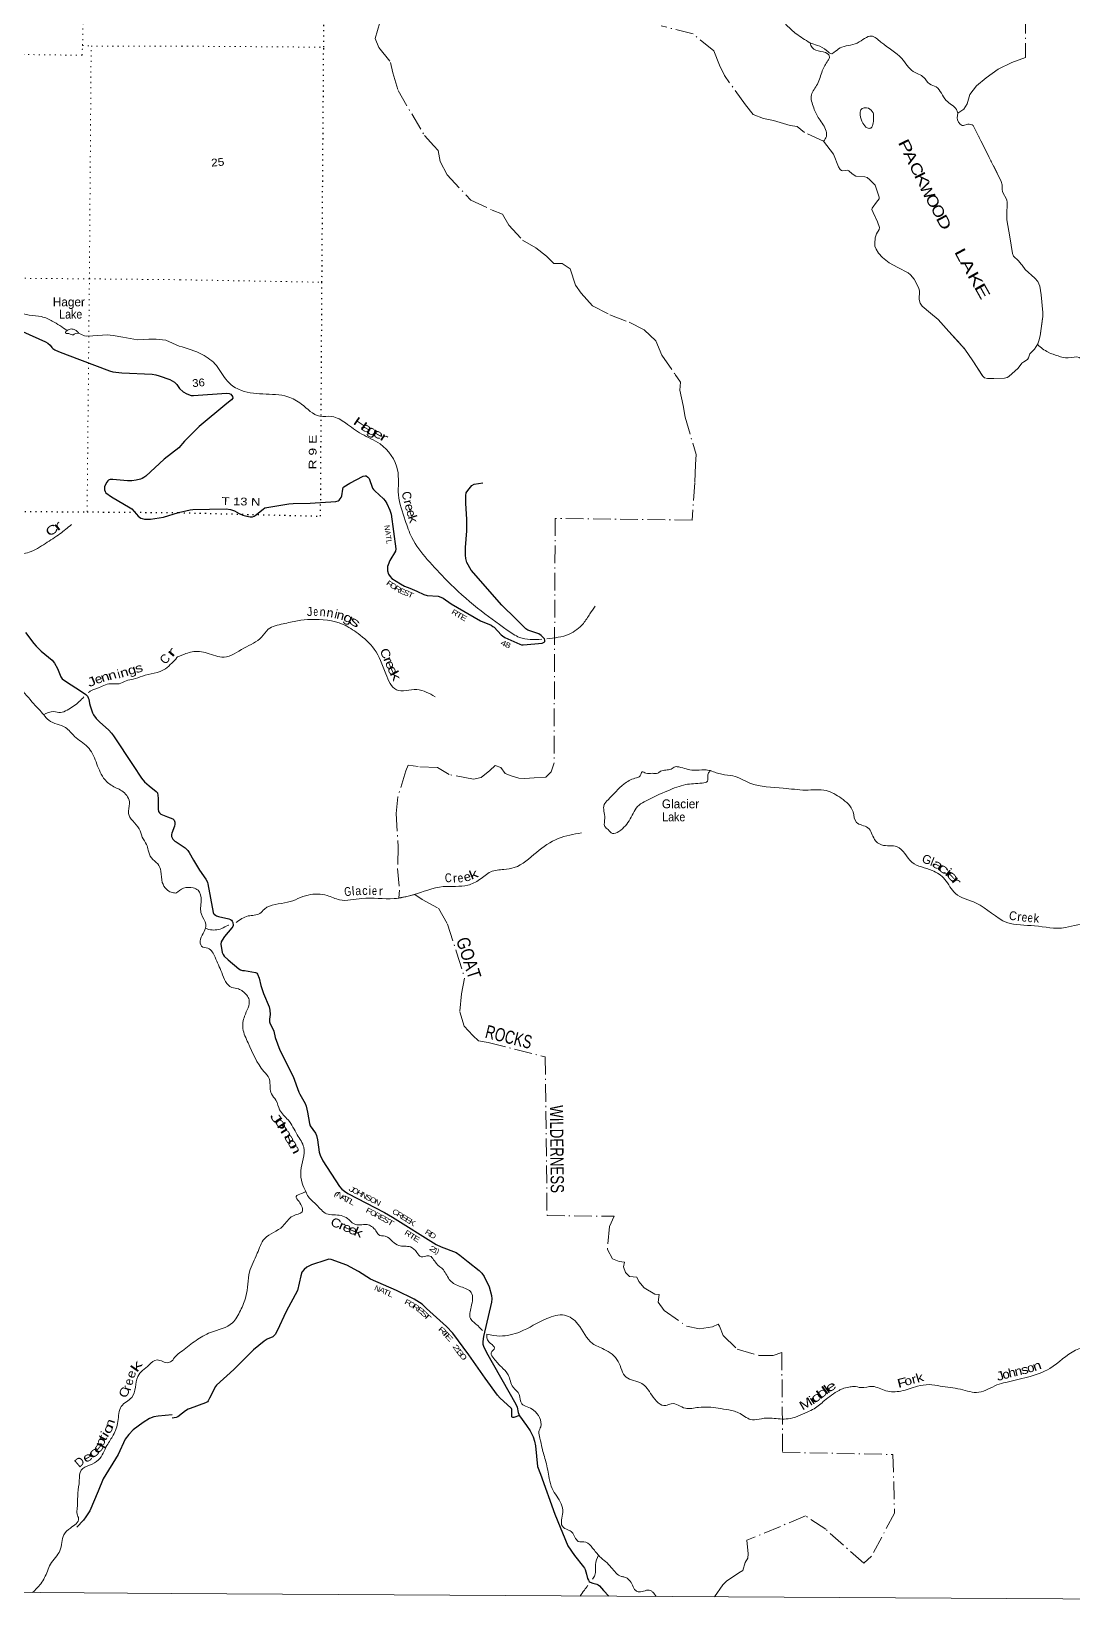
# Model space of a CAD drawing. Header units: feet. Extents: x -252658 to 9, y -366365 to -181930.
# Drawn here: x -161072 to -137482, y -366365 to -330420 of the extents above; entities that cross this region are included whole.
import ezdxf
from ezdxf.enums import TextEntityAlignment as Align

# ---------------------------------------------------------------- set-up
doc = ezdxf.new("R2010")
doc.units = ezdxf.units.FT
doc.header["$LTSCALE"] = 80
doc.linetypes.add('DOT_DASHED', pattern=[7.7, 5, -1.2, 0.3, -1.2])
doc.linetypes.add('DOTTED', pattern=[1.5, 0.3, -1.2])
for name, color, linetype, lineweight in [('29', 7, 'Continuous', 25), ('39', 7, 'Continuous', 13), ('4', 7, 'Continuous', 13), ('44', 7, 'DOT_DASHED', 13), ('6', 7, 'DOTTED', 25), ('7', 7, 'DOTTED', 13)]:
    doc.layers.add(name, color=color, linetype=linetype, lineweight=lineweight)
doc.layers.add('30', color=7, linetype='Continuous')
doc.layers.add('41', color=7, linetype='Continuous')

msp = doc.modelspace()

# ---------------------------------------------------------------- linework, layer by layer
at = {"layer": '29'}
for points in [[(-161800.95, -337148.3), (-161663.88, -337132.85), (-161591.26, -337136.01), (-161508.55, -337149.99), (-161372.11, -337183.31), (-161283.56, -337212.68), (-160757.61, -337451.34), (-160704.43, -337480.99)], [(-160704.43, -337480.99), (-160652.33, -337522.28), (-160616.52, -337575.31), (-160590.53, -337600.82), (-160548.48, -337629.06), (-160461.4, -337670.55), (-160267.98, -337743.85), (-159308.74, -338111.36), (-159232.98, -338130.14), (-159028.35, -338153.24), (-158343.19, -338183.89), (-158261.66, -338195.92), (-158181.44, -338218.86), (-157937.66, -338304.69), (-157836.49, -338365.67), (-157786.1, -338416.65), (-157725.36, -338510.07)], [(-157725.36, -338510.07), (-157636.24, -338582.1), (-157556.69, -338626.02), (-157457.93, -338664.45), (-157403.07, -338669.94), (-156656.91, -338615.04), (-156599.3, -338620.53), (-156558.15, -338637), (-156517, -338686.41), (-156514.26, -338724.84), (-156544.43, -338763.26), (-156645.93, -338845.62), (-157279.62, -339369.9), (-157370.15, -339460.49), (-157611.56, -339702.04), (-157734.6, -339853.08)], [(-157734.6, -339853.08), (-158071.67, -340108.19), (-158487.85, -340494.93), (-158529.78, -340525.1), (-158565.9, -340547.25), (-158608.17, -340566.6), (-158704.24, -340589.53), (-158802.98, -340601), (-158899.65, -340602.99), (-159235.56, -340572.33), (-159295.2, -340573.27), (-159317.92, -340578.78), (-159332.97, -340586.67), (-159348, -340598.85), (-159368.87, -340628.02), (-159419.53, -340731.77), (-159422.49, -340772.28), (-159418.91, -340807.39), (-159408.16, -340842.51), (-159388.56, -340871.8), (-159264, -340965.65), (-158837.18, -341210.1), (-158805.84, -341238.82), (-158699.86, -341360.78), (-158655.44, -341403.65), (-158595.28, -341446.65), (-158567.35, -341458.85), (-158516.49, -341469.58), (-158447.74, -341472.45), (-158376.52, -341469.51), (-158083.78, -341422.06), (-157744.69, -341319.55)], [(-157744.69, -341319.55), (-157479.29, -341255.12), (-157420.17, -341250.59), (-156662.47, -341236.33), (-156564.05, -341250.06), (-156477.05, -341282.13), (-156369.92, -341340.25), (-156284.58, -341376.06), (-156195.38, -341399.55), (-156117.93, -341415.99), (-156065.13, -341415.32), (-156031.08, -341404.24), (-156002.92, -341390.15), (-155826.88, -341242.2), (-155789.32, -341216.37), (-155745.72, -341204.95), (-155242.59, -341124.89), (-155146.19, -341118.9), (-154758.14, -341111.04), (-154174.96, -341067.89), (-154127.52, -341056.67), (-154104.04, -341037.88), (-154057.58, -340976.41), (-154045.36, -340939.25), (-154015.72, -340789.75), (-154007.81, -340751.37), (-153993.73, -340734.93), (-153857.74, -340652.37), (-153558.88, -340492.09), (-153514.9, -340486), (-153489.08, -340488.35), (-153448.61, -340521.22), (-153425.71, -340547.06), (-153343.56, -340765.47), (-153322.43, -340799.52), (-153292.6, -340830.28), (-153095.23, -341006.97), (-153057.2, -341054.32), (-153019.65, -341115.38), (-152953.92, -341263.34), (-152923.51, -341356.4), (-152818.01, -342143.66), (-152824.83, -342193.31), (-152955, -342405.91), (-152989.14, -342503.3), (-153005.57, -342545.58), (-153007.91, -342583.15), (-153003.33, -342642.79), (-152984.44, -342719.36), (-152948.2, -342769.97), (-152906.99, -342813.3), (-152708.55, -342938.99), (-152618.28, -342987.09), (-152502.4, -343033.31), (-152342.23, -343101.08), (-152184.05, -343179.66), (-152103.97, -343199.7), (-151860.14, -343219.58), (-151794.81, -343236.6), (-151747.48, -343260.69), (-151565.07, -343389.45), (-150897.31, -343777.41), (-150658.37, -343874.81), (-150617.06, -343900.53), (-150587.95, -343917.09), (-150429.87, -344093.23), (-150402.53, -344119.05), (-150348.54, -344151.93), (-150145.82, -344240.52), (-150008.2, -344304.58), (-149965.95, -344318.67), (-149929.51, -344322.86), (-149668.02, -344297), (-149497.04, -344278.39), (-149454.26, -344259.96), (-149437.83, -344241.17), (-149437.83, -344212.99), (-149445.96, -344184.31), (-149524.68, -344107.31), (-149577.59, -344072.55), (-149825.12, -343987.54), (-149869.99, -343959.37), (-150095.05, -343732.16), (-150417.81, -343417.61), (-151112.09, -342625.19), (-151205.26, -342455.17), (-151228.73, -342365.93), (-151238.12, -342286.08), (-151238.11, -342109.25), (-151204.64, -341737.49), (-151206.36, -341480.06), (-151231.19, -341109.8), (-151233.43, -340931.02), (-151219.34, -340869.96), (-151188.43, -340822.59), (-151097.29, -340710.27), (-151042.42, -340675.05), (-150843.21, -340646.63)], [(-161209.42, -344037.93), (-161026.59, -344290.24), (-160973, -344350.16), (-160856.37, -344460.55), (-160610.49, -344668.71), (-160555.32, -344738.09), (-160484.4, -344857.94), (-160408.74, -345047.17), (-160378.79, -345088.17), (-160282.65, -345160.71), (-159967.42, -345362.56), (-159847.63, -345444.56), (-159809.02, -345483.97), (-159790.11, -345520.24), (-159778.28, -345551.8), (-159761.74, -345647.98), (-159746.76, -345703.18), (-159693.18, -345860.87), (-159671.11, -345905.03)], [(-159671.11, -345905.03), (-159612.8, -345988.6), (-159534.77, -346067.45), (-159320.41, -346256.68), (-159266.04, -346318.19), (-159219.54, -346382.84), (-158771.91, -347051.47), (-158582.78, -347341.63), (-158512.65, -347425.21), (-158406.25, -347518.25), (-158248.63, -347644.4), (-158222.63, -347677.52), (-158204.5, -347795.79), (-158204.5, -348048.1), (-158194.26, -348096.99), (-158175.35, -348131.68), (-158141.45, -348161.64), (-157990.14, -348218.41), (-157876.66, -348262.57), (-157862.48, -348273.61), (-157845.14, -348294.11), (-157826.22, -348338.26), (-157824.65, -348384), (-157832.53, -348432.88), (-157895.57, -348590.57), (-157902.28, -348617.38), (-157902.28, -348637.88), (-157899.91, -348667.06), (-157889.27, -348697.81), (-157870.75, -348726.98), (-157849.47, -348749.85), (-157825.83, -348767.19), (-157796.02, -348783.66)], [(-157795, -348784.05), (-157596.75, -348922.55), (-157532.36, -348982.67), (-157500.82, -349027.55), (-157403.79, -349201.94), (-157265.17, -349431.26), (-157128.55, -349634.44), (-157097.61, -349687.52), (-157088.62, -349705.51), (-157080.35, -349741.06), (-156957.99, -350386.77), (-156947.72, -350408.98), (-156937.97, -350421.73), (-156909.49, -350448.73), (-156880.27, -350464.47), (-156841.43, -350477.3), (-156606.24, -350533.64), (-156568.49, -350548.47), (-156546, -350564.97), (-156526.52, -350584.47), (-156509.78, -350616.12), (-156507.03, -350671.46), (-156507.03, -350683.46), (-156514.52, -350701.46), (-156535.96, -350732.79), (-156704.92, -350927.89), (-156757.36, -351013.44), (-156775.35, -351055.44), (-156783.4, -351104.9), (-156752.11, -351294.68), (-156741.62, -351321.68), (-156731.23, -351342.27), (-156705.65, -351374.18), (-156616.69, -351458.95), (-156375.12, -351667.41), (-156337.35, -351688.28), (-156297.18, -351698.91), (-156244.88, -351704.38), (-155999.63, -351748.65), (-155976.4, -351754.41), (-155968.91, -351760.41), (-155952.42, -351782.91), (-155919.27, -351877.4), (-155875.12, -352044.36), (-155818.9, -352223.39), (-155690.37, -352525.13), (-155670.62, -352598.87), (-155666.32, -352696.12), (-155682.61, -352805.86), (-155678.45, -352867.1), (-155664.62, -352910.85), (-155608.16, -353021.99), (-155586.68, -353075.85), (-155555.97, -353223.15), (-155447.54, -353508.8), (-155144.23, -354104.23), (-155017.08, -354458.78), (-154995.63, -354506.55), (-154875.1, -354713.75), (-154852.19, -354776.76), (-154818.89, -354910.89), (-154775.74, -355168.24), (-154756.71, -355224.69), (-154640.18, -355387.64), (-154613.85, -355441.23), (-154589.98, -355538.51), (-154557.94, -355818.11), (-154535.91, -355888.21), (-154473.59, -356017.26), (-154096.72, -356600.67), (-154043.64, -356658.98), (-153982.8, -356708.67), (-153904.97, -356757.55), (-153070.85, -357190.09), (-152891.97, -357292.69), (-151903.13, -357910.31), (-151786.84, -357970.11), (-151452.88, -358095.4), (-151364.13, -358153.1), (-151177.69, -358310.09)], [(-150014.97, -361787.37), (-150141.94, -361834.61), (-150157.2, -361836.37), (-150165.42, -361834.61), (-150179.5, -361825.81), (-150184.19, -361818.17), (-150188.89, -361656.12), (-150195.93, -361630.88), (-150208.64, -361615.71), (-150454.12, -361395.44), (-150509.52, -361327.49), (-150791.45, -360942.91), (-151164.58, -360418.77), (-151526.81, -359924.13), (-151667.25, -359772.83), (-152119.78, -359362.62), (-152221.58, -359268.9), (-152399.29, -359157.05), (-152799.43, -358956.45), (-153389.99, -358699.89), (-153667.45, -358529.13), (-153931.74, -358379.4), (-154280.3, -358253.66), (-154334.06, -358247.32), (-154404.47, -358266.1), (-154727.55, -358378.45), (-154831.66, -358425.8), (-154892.69, -358482.16), (-154949.02, -358543.22), (-154970.92, -358625.69), (-155050.23, -358954.81), (-155301.71, -359435.27), (-155508.55, -359867.84), (-155554.6, -359952.31), (-155580.42, -359985.19), (-155606.23, -360003.74), (-155735.33, -360057.99), (-155806.07, -360102.54), (-156042.99, -360303.58), (-156288.3, -360542.76), (-156493.09, -360746.1), (-156883.13, -361100.71), (-156904.52, -361134.65), (-157043.5, -361394.87), (-157070.9, -361460.03), (-157087.33, -361478.82), (-157130.88, -361502.7), (-157479.67, -361628.35), (-157526.26, -361650.25), (-157582.59, -361685.48), (-157653.48, -361737.44), (-157760.72, -361818.95), (-157800.88, -361835.78), (-157885.9, -361851.05)], [(-151177.69, -358310.09), (-150930.94, -358502.58), (-150869.48, -358561.08), (-150813.82, -358642.58), (-150703.35, -358871.91), (-150649.13, -359072.55), (-150641.64, -359143.05), (-150647.21, -359217.9), (-150826.47, -359996.35), (-150844, -360116.52), (-150844, -360173.52), (-150832.59, -360219.64), (-150762.29, -360362.46), (-150096.03, -361533.96), (-150065.23, -361601.62), (-150042.06, -361722.96), (-150011.03, -361796.75), (-149854.32, -362018.03), (-149775.25, -362139.94), (-149705.66, -362271.49), (-149670.32, -362370.93), (-149649.46, -362476.67), (-149603.42, -362949.39), (-149541.17, -363124.4), (-149211.86, -364025.6), (-148914.64, -364747.76), (-148765.96, -364965.02), (-148563.02, -365218.49), (-148543.82, -365250.05), (-148528.83, -365280.05), (-148492.73, -365389.47), (-148468.87, -365484.04), (-148452.59, -365526.26), (-148432.9, -365553.03), (-148411.91, -365571.03), (-148354.11, -365592.65), (-148259.02, -365617.53), (-148229.48, -365630.88), (-148203.56, -365652.03), (-148106.9, -365755.6), (-147987.28, -365888.33)], [(-157885.4, -361778.91), (-158202.64, -361805.89), (-158307.33, -361822.6), (-158402.91, -361855.57), (-158543.79, -361947.05), (-158768.95, -362117.25), (-158868.84, -362221.06), (-158950.82, -362328.86), (-159113.59, -362672.15), (-159450.14, -363225.23), (-159565.28, -363509.11), (-159758.42, -363948.57), (-159847.18, -364091.53), (-159896.06, -364161.25), (-160050.63, -364323.05)]]:
    msp.add_lwpolyline(points, dxfattribs=at)
at = {"layer": '39'}
for points in [[(-143123.04, -332903.36), (-142891.98, -333199.07), (-142783.54, -333484.72), (-142741.09, -333543.68), (-142715.27, -333567.16), (-142687.08, -333571.22), (-142576.5, -333559.16), (-142546.29, -333574.2), (-142469.99, -333643.65), (-142387.58, -333691.93), (-142186.55, -333706.03), (-142130.87, -333724.49), (-142069.84, -333776.15), (-141947.4, -333899.15), (-141863.08, -334172.73), (-141860.96, -334204.71), (-141919.42, -334283.36), (-142022.01, -334420.14), (-142027.6, -334453.63), (-141995.92, -334520.72), (-141895.49, -334729.93), (-141853.92, -334861.05), (-141859.38, -334904.93), (-141921.74, -335005.51), (-141947.8, -335095.88), (-141962.05, -335224.76), (-141957.18, -335282.57), (-141929.02, -335353.02), (-141873.68, -335442.02), (-141785.85, -335536.18), (-141632.53, -335659.28), (-141437.57, -335765.9), (-141202.41, -335882.59), (-141147.46, -335931.87), (-141065.76, -336031.45), (-140962.05, -336234.79), (-140949.28, -336305.03), (-140951.37, -336494.12), (-140931.54, -336575.29), (-140885.1, -336644.99), (-140696.19, -336803.91), (-140525.37, -336944.73), (-140278.21, -337216.31), (-139914.5, -337614.62), (-139733.68, -337884.18), (-139511.61, -338228.47), (-139470.49, -338268.41), (-139401.3, -338282.48), (-139261.42, -338282.5), (-139020.17, -338272.46), (-138960.06, -338256.65), (-138917.82, -338233.17), (-138710.47, -338049.2), (-138624.44, -337932.59), (-138583.75, -337902.37), (-138497.29, -337852.08), (-138471.89, -337812.83), (-138440.94, -337723.35), (-138340.37, -337616.74), (-138263.93, -337496.05), (-138239.53, -337427.71), (-138213.71, -337315), (-138152.69, -336873.52), (-138149.03, -336785.99), (-138189.06, -336385.69), (-138220.75, -336185.47), (-138263.32, -336085.96), (-138328.72, -336009.35), (-138552.69, -335808.35), (-138617.4, -335711.12), (-138643.11, -335687.65), (-138701.38, -335613.22), (-138811.9, -335510.62), (-138835.67, -335450.46), (-138898.16, -335072.1), (-138966.35, -334685.87), (-138969.46, -334580.43), (-138955.37, -334293.94), (-138964.14, -334229.25), (-139060.56, -334050.22), (-139070.38, -333986.32), (-139070.54, -333887.28), (-139091.5, -333812.55), (-139729.36, -332543.52), (-139751.01, -332529.21), (-139786.22, -332519.82), (-139821.42, -332516.3), (-139851.99, -332517.37), (-139944.64, -332544.48), (-139980.66, -332545.52), (-140022.09, -332516.3), (-140063.06, -332471.09), (-140084.29, -332418.84), (-140093.17, -332370.51), (-140075.03, -332263.9)], [(-160012.36, -337254.15), (-159875.48, -337311.7), (-159832.12, -337319.48), (-159684.58, -337315), (-159360.88, -337293.05), (-159224.76, -337305.14), (-159003.5, -337341.71), (-158671.11, -337404.77), (-158419, -337387.57), (-158252.83, -337393.31), (-158035.1, -337416.24), (-157726.71, -337547.51)]]:
    msp.add_lwpolyline(points, dxfattribs=at)
for points in [[(-156132.86, -320091.8), (-156008.95, -320285.38), (-155498.05, -320460.81), (-154795.34, -320535.35), (-154201.57, -320657.2), (-153779.71, -320900.22), (-153376.56, -321213.46), (-153123.52, -321459.02), (-152855.53, -321604.16), (-152612.45, -321839.57), (-152393.87, -322342.25), (-152170.34, -322740.39), (-151754.65, -322999.45), (-151507.68, -323248.98), (-151354.26, -323622.37), (-151193.58, -324082.31), (-151090.38, -324228.01), (-150736, -324375.92), (-150325.58, -324550.46), (-149898.65, -324676.88), (-149401.38, -325027.15), (-149104.19, -325279.13), (-148820.98, -325520.93), (-148499.28, -325503.64), (-148267.83, -325465.45), (-148202.09, -325305.14), (-148086.72, -325213.64), (-147965.42, -325357.49), (-147763.32, -325455.8), (-147571.88, -325397.14), (-147403.24, -325416.72), (-147101.43, -325600.37), (-146897.89, -325537.8), (-146645.29, -325606.38), (-146271.22, -326025.95), (-145910.51, -326364.97), (-145750.23, -326645.91), (-145483.96, -326984.1), (-145268.68, -327406.3), (-144976.13, -327951.86), (-144741.27, -328207.32), (-144388.18, -328500.01), (-144272.53, -328826.82), (-144374.95, -329268.36), (-144481.05, -329671.66), (-144280.44, -329936.87), (-143953.9, -330277.59), (-143740.54, -330464.48), (-143432.91, -330672.31)], [(-143432.91, -330672.31), (-143258.59, -330730.15), (-143052.61, -330844.58), (-142932.69, -330918.03), (-142884.23, -330892.31), (-142746.63, -330786.93), (-142355.77, -330675.73), (-142034.82, -330517.66), (-141821.01, -330654.27), (-141350.09, -331030.45), (-141089.4, -331318.31), (-140849.46, -331455.16), (-140720.14, -331601.09), (-140568.05, -331672.82), (-140343.67, -331976.45), (-140108.38, -332183.64), (-140075.03, -332263.9)], [(-143123.04, -332903.36), (-143055.96, -332793.29), (-143060.95, -332676.6), (-143223.19, -332391.62), (-143343.6, -332147.22), (-143395.21, -331851.14), (-143260.39, -331606.97), (-143149.22, -331310.3), (-143022.51, -331074.11), (-142987.76, -331008.05), (-143003.26, -330943.56), (-143183.45, -330867.56), (-143377.61, -330781.4), (-143427.96, -330673.95)], [(-160269, -337196.05), (-160435, -337081.05), (-160605, -336980.05), (-160850, -336879.05), (-161127, -336844.05), (-161386, -336757.05), (-161596, -336584.05), (-162122, -336504.05), (-162622, -336519.05), (-162942, -336285.05), (-163303, -336017.05), (-163721, -335769.05), (-163957, -335563.05), (-163924, -335337.05), (-164106, -334949.05), (-164382, -334416.05), (-164794, -333934.05), (-165116, -333678.05), (-165500, -333179.05), (-165827, -332747.05), (-166103, -332314.05), (-166330, -331898.05), (-166622, -331611.05), (-166988, -331298.05)], [(-141996.09, -332255.57), (-142101.71, -332156.1), (-142274.83, -332188.77), (-142289.91, -332301.26), (-142227.33, -332494.87), (-142129.8, -332600.3), (-142051.46, -332605.01), (-141994.12, -332484.85), (-141985.04, -332368.29), (-141996.09, -332255.57)], [(-160269, -337196.05), (-160310, -337235.05), (-160305, -337248.05), (-160262, -337259.05), (-160197, -337275.05), (-160154, -337294.05), (-160128, -337288.05), (-160095, -337269.05), (-160044, -337256.05), (-160015, -337256.05), (-160042, -337213.05), (-160093, -337178.05), (-160173, -337159.05), (-160224, -337167.05), (-160269, -337196.05)], [(-138270.04, -337513.42), (-138029.33, -337686.09), (-137800.98, -337770.55), (-137574.29, -337814.77), (-137329, -337802.84), (-137233.12, -338093.28), (-137155.69, -338423.78), (-137030.28, -338557.61), (-136957.92, -338781.47), (-136764.04, -338899.82), (-136476.17, -339069.26), (-136021.38, -339451.33), (-135964.13, -339791.71), (-135908.23, -340057.66), (-135694.22, -340172.16), (-135585.69, -340396.34), (-135087.48, -340642.04), (-134727.63, -340852.34), (-134253.42, -341085.76), (-133717.48, -341156.83), (-133397.52, -341334.6), (-132457, -341783.27), (-131981.65, -341888), (-131814.32, -342054.37), (-131388.15, -342265.25), (-130860.6, -342376.47), (-130343.45, -342525.8), (-130152.05, -342696.41), (-129551.98, -343013.39), (-129102.88, -343131.96), (-128615.27, -343214.67), (-128260.54, -343324.37), (-127747.89, -343527.96), (-127400.59, -343569.22), (-127278.16, -343586.38), (-127116.72, -343736.62), (-126732.44, -343912.94), (-126399.57, -344219.53), (-126211.02, -344337.95)], [(-157726.71, -337547.51), (-157205.89, -337737.1), (-156884.59, -337989.29), (-156636.52, -338339.39), (-156382.96, -338526.63), (-155833.26, -338632.01), (-155263.08, -338695.33), (-154957.09, -338860.91), (-154541.52, -339134.04), (-154266.27, -339142.49), (-153958.1, -339289.99), (-153590.57, -339540.57), (-153174.57, -339765.44), (-152777.88, -340352.13), (-152756.84, -340921.45), (-152605.24, -341497.95), (-152456.01, -341889.41), (-152104.71, -342383.2), (-151654.86, -342867.79), (-150969.05, -343485.17), (-150290.25, -343985.85), (-150012.38, -344151.19), (-149509.9, -344193.57)], [(-162377.28, -343048.94), (-162358.39, -343014.55), (-162248.07, -342751.81), (-162078.13, -342586.01), (-161800.37, -342523.52), (-161584.5, -342400.27), (-161447.21, -342306.66), (-161131.1, -342220.29), (-160761.97, -342019.63), (-160432.92, -341802.6), (-160172.24, -341593.17)], [(-149395.44, -344183.41), (-148890.33, -344076.57), (-148566.62, -343834.05), (-148415.96, -343616.17), (-148299.89, -343446.24)], [(-151927.56, -345497.9), (-152342.1, -345335.39), (-152804.34, -345337.37), (-153046.28, -344975.27), (-153306.58, -344417.92), (-153675.19, -344062.75), (-154012.98, -343856.67), (-154743.48, -343743.68), (-155043.19, -343773.22), (-155375.42, -343844.72), (-155708.1, -343966.49), (-155862.42, -344144.12), (-156260.55, -344394.03), (-156712.53, -344597.2), (-157095.55, -344505.36), (-157434.93, -344476.24), (-157575.99, -344519.24), (-157767.16, -344591.13)], [(-161751.91, -344559.71), (-161574.82, -344803.91), (-161524.35, -345063.72), (-161355.02, -345282.09), (-161025.98, -345654.39), (-160800.61, -345905.32), (-160684.91, -346030.81), (-160306.22, -346196.28), (-160100.59, -346394.78), (-159804.79, -346632.1), (-159614.21, -346975.31), (-159441.86, -347338.52), (-159244.14, -347518.86), (-159001.86, -347649.22), (-158854.99, -347917.73), (-158878.62, -348140.83), (-158783.32, -348310.42), (-158633.83, -348490.44), (-158566.77, -348675.94), (-158469.48, -348849.57), (-158432.14, -348972.52), (-158358.97, -349145.99), (-158215.25, -349287.75), (-158146.03, -349451.14), (-158111.61, -349706.81), (-158016.19, -349860.32), (-157912.17, -349929.41), (-157804.01, -349947.53)], [(-159793, -345403.03), (-159729.78, -345361.42), (-159546.41, -345290.25), (-159397.25, -345224.88), (-159250.39, -345201.73), (-159091.64, -345202.8), (-158932.42, -345135.49), (-158769.38, -345098.37), (-158563.92, -345027.34), (-158042.29, -344861.9), (-157896.72, -344734.16), (-157779.3, -344608.23), (-157767.16, -344591.13)], [(-160808.65, -345905.27), (-160575.04, -345834.43), (-160416.42, -345853.6), (-160269.35, -345800.29), (-159996.73, -345607.02), (-159889.06, -345499.41)], [(-145682.44, -347171.6), (-145816.94, -347154.33), (-146068.23, -347164.19), (-146399.15, -347088.89), (-146483.51, -347084.13), (-146578.43, -347135.59), (-146816.01, -347185.79), (-146880.7, -347227.46), (-147007.35, -347232.38), (-147152.03, -347231.11), (-147234.15, -347200.22), (-147277.12, -347286.32), (-147398.23, -347345.59), (-147642.55, -347474.17), (-148005.47, -347830.97), (-148094.89, -347942.81), (-148079.55, -348250.64), (-148079.2, -348435.66), (-148005.49, -348508.7), (-147907.8, -348596.04), (-147762.69, -348549.04), (-147506.96, -348267.73), (-147303.17, -347951.76), (-147145.55, -347854.6), (-146651.13, -347625.65), (-146245.97, -347488.43), (-145869.85, -347453.52), (-145754.91, -347410.28), (-145744.31, -347348.03), (-145745.56, -347263.56), (-145727.08, -347219.47), (-145682.44, -347171.6)], [(-145682.44, -347171.6), (-145425.95, -347254.29), (-145175.07, -347290.68), (-144788.67, -347454.96), (-144034.03, -347566.15), (-143528.02, -347612.82), (-143059.88, -347624.97), (-142719.77, -347796.89), (-142453.27, -348108.93), (-142374.99, -348344.92), (-142114.82, -348465.85), (-141964.45, -348730.62), (-141806.79, -348854.68), (-141455.47, -348895.97), (-141116.97, -349246.86), (-140662.43, -349431.84), (-140370.86, -349637.52), (-140132.54, -349955.35), (-139662.23, -350174.66), (-138962.77, -350613.18), (-138338.45, -350689.04), (-137637.44, -350729.38), (-137110.59, -350693.78), (-137016.86, -350775.04), (-136905.81, -350940.93), (-136830.52, -351062.25), (-136672.44, -351138.05), (-136534.72, -351243.83), (-136406.36, -351273.11), (-135819.14, -351227.99), (-135702.21, -351186.78), (-135400.57, -351165.29), (-135210.89, -351078.47), (-135018.48, -351136.47), (-134756.69, -351076.42), (-134557.64, -351066.1), (-134389.92, -351188.23), (-134187.07, -351202.08), (-133989.4, -351121.36), (-133903.89, -351222.66), (-133612.39, -351211.14), (-133433.69, -351228.8), (-133028.88, -351131.79), (-132723.49, -351140.51), (-132434.39, -351173.21), (-132237.86, -351219.18), (-131748.18, -351070.63), (-131478.45, -351020.71), (-131430.47, -351049.28), (-131105.27, -351090.35), (-130888.97, -351172.69), (-130565.49, -351181.56), (-130216.54, -351037.81), (-129991.44, -351035.76)], [(-148607.05, -348583.87), (-149134.72, -348711.97), (-149627.88, -349025.4), (-150131.37, -349370.91), (-150368.87, -349411.06), (-150666.78, -349464.76), (-150917.56, -349641.55), (-151183.96, -349767.92), (-151742.94, -349801.23), (-152433.94, -349990.24), (-152854.7, -350073.03), (-153588.18, -350068.6), (-154092.89, -350100.38), (-154375.38, -350003.38), (-154805.34, -349991.56), (-155271.05, -350156.41), (-155796.94, -350310.67), (-155900.33, -350410.32), (-156164.09, -350466.33), (-156440.88, -350611.84)], [(-157804.01, -349947.53), (-157627.53, -349838.1), (-157412.43, -349829.93), (-157302.37, -349883.18), (-157232.13, -350119.1), (-157226.85, -350426.84), (-157126.39, -350654.97), (-157164.05, -350821.56), (-157245.98, -350993.79), (-157221.28, -351152.89), (-157076.99, -351198.4), (-156916.01, -351400.92), (-156764.39, -351750.16), (-156534.29, -352088.03), (-156383.87, -352121.53), (-156289.87, -352172.63), (-156144.88, -352364.95), (-156246.69, -352738.12), (-156283.37, -353019.35), (-156165.69, -353344.17), (-155807.72, -353990.85), (-155688.57, -354150.77), (-155668.36, -354362.11), (-155639.43, -354499.12), (-155534.21, -354642.83), (-155451.77, -354862.76), (-155260.87, -355089.68), (-155050.86, -355427.37), (-154904.68, -355710.2), (-154969.72, -356242.57), (-154940.07, -356522.37), (-154859.37, -356712.12)], [(-156605.32, -350675.14), (-156624.22, -350681.5), (-156765.49, -350748.63), (-157057.1, -350772.22), (-157138.97, -350745.14)], [(-154858.75, -356713.37), (-154958.26, -356759.52), (-155077.44, -356826.85), (-155012.15, -356942.05), (-154941.84, -357169.92), (-155151.72, -357268.64), (-155380.88, -357499.91), (-155793.39, -357783.88), (-155959.12, -358114.25), (-156133.7, -358535.05), (-156215.06, -359093.42), (-156340.49, -359412.08), (-156521.82, -359688.02), (-157018.17, -359908.9), (-157347.35, -360089.02), (-157654.91, -360323.63), (-157782.39, -360421.06), (-157876.76, -360539.67)], [(-154859.37, -356712.12), (-154800.14, -356831.29), (-154614.91, -357017.94), (-154387.59, -357217.02), (-154058.38, -357258.12), (-153912.28, -357325.76), (-153764.65, -357447.72), (-153632.22, -357471.01), (-153467.34, -357460.38), (-153371.26, -357503.46), (-153267.66, -357604.92), (-153212.15, -357689.88), (-153055.73, -357727.45), (-152889.97, -357843.53), (-152750.15, -357939.28), (-152487.16, -357969.74), (-152339.55, -358093.71), (-152243.96, -358191.08), (-152068.92, -358168.48), (-151901.65, -358340.89), (-151740.19, -358489.12), (-151585.6, -358731.8), (-151343.68, -358870.68), (-151107.71, -359001.46), (-151110.65, -359331.25), (-151127.04, -359590.54), (-150953.7, -359758.98), (-150856.44, -359864.74)], [(-150751.92, -359949.33), (-150457.36, -359988.57), (-150000.31, -359892.03), (-149396.75, -359593.65), (-148990.12, -359516.77), (-148690.45, -359716.48), (-148358.8, -360159.82), (-148096.71, -360290.83), (-147775.61, -360565.14), (-147595.92, -360922.68), (-147243.47, -361062.52), (-147014.75, -361329.99), (-146695.28, -361562.06), (-146572.34, -361522.91), (-146253.73, -361626.26), (-145954.12, -361606.77), (-145510.15, -361624.74), (-145271.36, -361665.04), (-145014.84, -361745.73), (-144732.78, -361890.99), (-144527.54, -361862.62), (-144288.32, -361854.66), (-143926.69, -361865.88), (-143491.23, -361712.83), (-143333.79, -361635.78), (-143099.02, -361450.81), (-142769.39, -361220.42), (-142692.68, -361182.88), (-142547.7, -361149.96), (-142436.99, -361130.82), (-142268.43, -361158.45), (-142012.97, -361132.53), (-141708.39, -361231.73), (-141366.79, -361236.74), (-140992.02, -361127.41), (-140726.43, -361091.53), (-140475.51, -361123.89), (-140019.97, -361196.27), (-139600.56, -361264.3), (-139189.11, -361098.98), (-138989.63, -361040.4), (-138500.23, -360922.01), (-137987.98, -360721.37), (-137407.55, -360312.18), (-137114.94, -360175.99), (-136884.51, -360027.18), (-136701.32, -359992.58), (-136422.02, -359771.8), (-136134.74, -359559.14), (-135916.68, -359444.41), (-135751.79, -359433.79), (-135429.07, -359301.87), (-135301.64, -359210.48), (-135158.78, -358966.38), (-134982.04, -358752.75), (-134691.21, -358592.4), (-134506.16, -358573.91), (-134177.44, -358446.08), (-134007.42, -358310.81), (-133830.37, -358288.23), (-133590.29, -358183.75), (-133486.8, -358072.04), (-133351.23, -357968.65), (-133148, -357940.27), (-133031.68, -357742.19), (-132933.37, -357535.91), (-132853.98, -357421.98), (-132788.85, -357330.04), (-132667.72, -357268.76), (-132530.68, -357225.72), (-132315.56, -357215.54), (-132137.91, -357126.6), (-131890.06, -357052.35), (-131714.93, -357019.7), (-131678.6, -357001.92), (-131485.9, -357027.74), (-131233.17, -357082.24), (-131011.93, -357062.06), (-130859.35, -357079.49), (-130603.34, -357216.48), (-130281.72, -357432.47), (-130102.23, -357586.89), (-129995.19, -357752.74), (-129841.27, -357844.59), (-129582.08, -357850.88), (-129282.79, -357867.58), (-128827.74, -357771.02), (-128673.12, -357559.2), (-128544.11, -357516.09), (-128410.19, -357372.47), (-128288.56, -357254.88)], [(-150751.92, -359949.33), (-150756.74, -359981.92), (-150667.88, -360157.67), (-150580.34, -360256.98), (-150655.73, -360372.96), (-150596.6, -360502.19), (-150421.43, -360690.75), (-150272.3, -360869.04), (-150156.24, -361149.59), (-150019.04, -361313.69), (-149960.68, -361529.39), (-149842.67, -361592.77), (-149694.65, -361670.49), (-149533.2, -362043.96), (-149572.39, -362156.23), (-149549.6, -362305.25), (-149503.39, -362530.9), (-149415.71, -362839.36), (-149340.7, -363216.09), (-149274.44, -363447.95), (-149068.49, -363789.63), (-149032.07, -363987.03), (-149042.91, -364300.67), (-148905.03, -364388.35), (-148827.06, -364433.28), (-148682.23, -364643.7), (-148513.6, -364663.28), (-148358.02, -364795.37), (-148196.98, -364989.84)], [(-157876.76, -360539.67), (-157970, -360591.05), (-158231, -360532.05), (-158412, -360644.05), (-158665, -360908.05), (-158805, -361381.05), (-159041, -361583.05), (-159117, -361928.05), (-159222, -362236.05), (-159366, -362467.05), (-159556, -362797.05), (-159761, -362917.05), (-159953, -363033.05), (-159994, -363262.05), (-160025, -363548.05), (-160041, -363885.05), (-160043, -364024.05), (-160008, -364128.05), (-160193, -364342.05), (-160342, -364493.05), (-160432, -364855.05), (-160648, -365164.05), (-160715, -365316.05), (-160867, -365605.05), (-161051.79, -365801.36)], [(-148225.89, -364954.32), (-148293.08, -365174.02), (-148305.21, -365407.2), (-148362.45, -365498.71)], [(-148196.98, -364989.84), (-147933.88, -365233.48), (-147704.61, -365438.61), (-147632.39, -365453.32), (-147453.17, -365637.9), (-147379.9, -365759.21), (-147303.79, -365788.03), (-147044.26, -365756.12), (-146992.37, -365796.8), (-146914.86, -365894.01)], [(-148463, -365638.76), (-148543.39, -365749), (-148641.05, -365882.89)]]:
    msp.add_spline(points, degree=3, dxfattribs=at)
at = {"layer": '4'}
msp.add_lwpolyline([(-250643.67, -181929.5), (-219314.25, -182252.72), (-187984.41, -182532.85), (-156654.22, -182769.88), (-125323.73, -182963.82), (-93993.01, -183114.65), (-62662.1, -183222.4), (-31331.08, -183287.04), (0, -183308.59), (0, -366365.25), (-31582.88, -366343.53), (-63165.71, -366278.36), (-94748.41, -366181.36), (-126330.93, -366017.71), (-157913.21, -365822.21), (-189495.2, -365583.27), (-221076.82, -365300.9), (-252658.03, -364975.08)], close=True, dxfattribs=at)
msp.add_lwpolyline([(-250643.67, -181929.5), (-219314.25, -182252.72), (-187984.41, -182532.85), (-156654.22, -182769.88), (-125323.73, -182963.82), (-93993.01, -183114.65), (-62662.1, -183222.4), (-31331.08, -183287.04), (0, -183308.59), (0, -366365.25), (-31582.88, -366343.53), (-63165.71, -366278.36), (-94748.41, -366181.36), (-126330.93, -366017.71), (-157913.21, -365822.21), (-189495.2, -365583.27), (-221076.82, -365300.9), (-252658.03, -364975.08)], close=True, dxfattribs=at)
at = {"layer": '44'}
for points in [[(-138550.15, -320204.93), (-138540.56, -331002.76), (-138850.21, -331115.39), (-139161.89, -331270.25), (-139435.38, -331463.34), (-139656.6, -331644.37), (-139801.43, -331839.48), (-139865.86, -332056.72), (-139942.3, -332173.38), (-140075.03, -332263.9)], [(-153183.83, -330207.19), (-153282.5, -330577.31), (-153204.18, -330776.46), (-152938.96, -331114.41), (-152888.8, -331349.77), (-152768.35, -331754.1), (-152169.7, -332769.97), (-151956.7, -333007.35), (-151854.21, -333109.94), (-151816.12, -333359.38), (-151651.4, -333663.13), (-151118.9, -334240.48), (-150632.49, -334465.81), (-150401.33, -334556.35), (-150258.7, -334803.78), (-149943.22, -335145.76), (-149643.75, -335322.8), (-149402.59, -335509.89), (-149233.79, -335674.85), (-149046.82, -335676.87), (-148867.95, -335795.57), (-148747.49, -336163.69), (-148618.9, -336348.76), (-148355.66, -336630.39), (-147965.74, -336835.6), (-147525.54, -337004.6), (-147189.88, -337179.63), (-146926.63, -337425.05), (-146790.06, -337750.93), (-146486.68, -338187.46), (-146364.12, -338362.47), (-146376.27, -338545.52), (-146306.05, -338893.52), (-146261.94, -339159.05), (-146009, -340005.93), (-146025.18, -340233.23), (-146039.43, -340645.6), (-146098.1, -341492.46), (-149206.13, -341452.01), (-149230.64, -346993.82), (-149293.04, -347194.97), (-149417.74, -347319.68), (-149681.11, -347333.74), (-149892.21, -347351.83), (-150028.91, -347345.79), (-150205.8, -347285.43), (-150338.46, -347235.13), (-150434.9, -347102.36), (-150567.57, -347056.09), (-150684.22, -347170.74), (-150879.29, -347329.64), (-151058.23, -347361.81), (-151611.04, -347261.2), (-151870.31, -347102.27), (-152314.6, -347080.11), (-152535.72, -347045.9), (-152590.06, -347172.62), (-152769.24, -347766.01), (-152813.63, -348142.17), (-152765.71, -348900.53), (-152775.97, -349393.35), (-152737.99, -349878.14), (-152747.91, -350058.63), (-152567.19, -350023.4), (-152384.2, -349982.77), (-152223.42, -350095.42), (-151853.6, -350290.57), (-151644.67, -350650.65), (-151439.89, -351284.3), (-151259.21, -351873.7), (-151325.7, -352227.72)], [(-143123.04, -332903.36), (-143549.16, -332704.18), (-143721.99, -332571.41), (-143880.8, -332549.27), (-144254.68, -332434.59), (-144485.86, -332384.28), (-144712.99, -332293.75), (-144891.82, -332076.49), (-145367.99, -331412.65), (-145482.48, -331181.31), (-145606.99, -330853.42), (-146079.26, -330469.18), (-146798.9, -330290.1)], [(-143123.04, -332903.36), (-142891.98, -333199.07), (-142783.54, -333484.72), (-142741.09, -333543.68), (-142715.27, -333567.16), (-142687.08, -333571.22), (-142576.5, -333559.16), (-142546.29, -333574.2), (-142469.99, -333643.65), (-142387.58, -333691.93), (-142186.55, -333706.03), (-142130.87, -333724.49), (-142069.84, -333776.15), (-141947.4, -333899.15), (-141863.08, -334172.73), (-141860.96, -334204.71), (-141919.42, -334283.36), (-142022.01, -334420.14), (-142027.6, -334453.63), (-141995.92, -334520.72), (-141895.49, -334729.93), (-141853.92, -334861.05), (-141859.38, -334904.93), (-141921.74, -335005.51), (-141947.8, -335095.88), (-141962.05, -335224.76), (-141957.18, -335282.57), (-141929.02, -335353.02), (-141873.68, -335442.02), (-141785.85, -335536.18), (-141632.53, -335659.28), (-141437.57, -335765.9), (-141202.41, -335882.59), (-141147.46, -335931.87), (-141065.76, -336031.45), (-140962.05, -336234.79), (-140949.28, -336305.03), (-140951.37, -336494.12), (-140931.54, -336575.29), (-140885.1, -336644.99), (-140696.19, -336803.91), (-140525.37, -336944.73), (-140278.21, -337216.31), (-139914.5, -337614.62), (-139733.68, -337884.18), (-139511.61, -338228.47), (-139470.49, -338268.41), (-139401.3, -338282.48), (-139261.42, -338282.5), (-139020.17, -338272.46), (-138960.06, -338256.65), (-138917.82, -338233.17), (-138710.47, -338049.2), (-138624.44, -337932.59), (-138583.75, -337902.37), (-138497.29, -337852.08), (-138471.89, -337812.83), (-138440.94, -337723.35), (-138340.37, -337616.74), (-138263.93, -337496.05), (-138239.53, -337427.71), (-138213.71, -337315), (-138152.69, -336873.52), (-138149.03, -336785.99), (-138189.06, -336385.69), (-138220.75, -336185.47), (-138263.32, -336085.96), (-138328.72, -336009.35), (-138552.69, -335808.35), (-138617.4, -335711.12), (-138643.11, -335687.65), (-138701.38, -335613.22), (-138811.9, -335510.62), (-138835.67, -335450.46), (-138898.16, -335072.1), (-138966.35, -334685.87), (-138969.46, -334580.43), (-138955.37, -334293.94), (-138964.14, -334229.25), (-139060.56, -334050.22), (-139070.38, -333986.32), (-139070.54, -333887.28), (-139091.5, -333812.55), (-139729.36, -332543.52), (-139751.01, -332529.21), (-139786.22, -332519.82), (-139821.42, -332516.3), (-139851.99, -332517.37), (-139944.64, -332544.48), (-139980.66, -332545.52), (-140022.09, -332516.3), (-140063.06, -332471.09), (-140084.29, -332418.84), (-140093.17, -332370.51), (-140075.03, -332263.9)], [(-151325.7, -352227.72), (-151370.11, -352636.07), (-151267.72, -352965.97), (-151074.82, -353177.19), (-150946.2, -353297.89), (-150723.07, -353338.14), (-149428.52, -353662.09), (-149389.87, -357258.74), (-147866.01, -357274.94)], [(-147866.01, -357274.94), (-147974.67, -357504.24), (-148021.13, -358025.23), (-147908.64, -358236.45), (-147753.87, -358302.84), (-147633.26, -358314.92), (-147657.42, -358417.51), (-147609.23, -358546.25), (-147516.79, -358636.78), (-147355.97, -358654.89), (-147307.76, -358753.46), (-147185.19, -358896.29), (-146946.02, -359039.13), (-146845.5, -359045.17), (-146871.71, -359224.19), (-146735.09, -359411.28), (-146226.62, -359765.34), (-145933.13, -359825.71), (-145637.58, -359777.45), (-145510.9, -359717.12), (-145476.74, -359765.4), (-145400.44, -359978.63), (-145076.9, -360284.4), (-144576.38, -360431.28), (-144264.77, -360433.31), (-144067.72, -360360.91), (-144048.6, -362623.9), (-141547.71, -362674.36), (-141512.09, -364001.99), (-142031.19, -364977.55), (-142210.19, -365140.48), (-143072.31, -364369.99), (-143530.54, -364068.23), (-144859.64, -364617.29), (-144833.64, -364927.07), (-144839.72, -365023.62), (-144898.06, -365126.21), (-144954.43, -365303.22), (-145042.91, -365357.53), (-145322.43, -365544.58), (-145400.88, -365633.08), (-145590.15, -365898.49)]]:
    msp.add_lwpolyline(points, dxfattribs=at)
at = {"layer": '6'}
for points in [[(-157744.7, -341321.74), (-154523.61, -341402.7), (-154492.3, -336099.75), (-154452.72, -330770.73), (-154425.63, -325489.87), (-154381.11, -320103.75)], [(-182040.42, -341138.79), (-180888.92, -341143.87), (-180690.65, -341161.68), (-175515.42, -341206.38), (-175358.52, -341185.34), (-170257.29, -341218.62), (-170063.19, -341244.36), (-165066.1, -341267.63), (-159816.5, -341305.75), (-157744.7, -341321.74)]]:
    msp.add_lwpolyline(points, dxfattribs=at)
at = {"layer": '7'}
for p, q in [((-157671.97, -330746.94), (-154452.72, -330770.73)), ((-157708.39, -336042.19), (-154492.3, -336099.75))]:
    msp.add_line(p, q, dxfattribs=at)
for points in [[(-159931.63, -330953.77), (-159919.19, -330729.67), (-159807.86, -325483.8), (-159690.7, -320067.35)], [(-175052.16, -330703.78), (-170345.24, -330708.92), (-165110.48, -330888.97), (-159931.63, -330953.77)], [(-159919.19, -330729.67), (-159724.94, -330747.4), (-157671.97, -330746.94)], [(-159816.5, -341305.75), (-159764.62, -336022.68), (-159724.94, -330747.4)], [(-157708.39, -336042.19), (-159764.62, -336022.68), (-165062.23, -335977.65), (-165138.83, -335996.21)]]:
    msp.add_lwpolyline(points, dxfattribs=at)

# ---------------------------------------------------------------- texts
at = {"layer": '30'}
for s, rotation, width, p in [('NATL', 277.633, 1.05, (-153080.78, -341612.1)), ('3', 306.216, 1.75, (-151448.9, -360352.11)), ('0', 306.216, 1.85, (-151386.19, -360425.58))]:
    msp.add_text(s, height=120, rotation=rotation, dxfattribs=dict(at, width=width)).set_placement(p)
for s, rotation, width, p in [('F', 324.563, 1.6, (-152988.44, -342986.86)), ('O', 327.65, 1.25, (-152904.58, -343038.01)), ('R', 327.65, 1.3, (-152802.51, -343104.39)), ('E', 331.949, 1.3, (-152695.52, -343161.22)), ('S', 338.255, 1.15, (-152597.42, -343200.88)), ('T', 337.066, 1.35, (-152502.44, -343242.5)), ('R', 329.844, 1.25, (-151506.91, -343642.98)), ('T', 329.844, 1.55, (-151407.23, -343700.89)), ('E', 329.844, 1.35, (-151307.98, -343758.56)), ('4', 336.394, 1.35, (-150398.48, -344337.46)), ('8', 336.394, 1.35, (-150299.78, -344380.6)), ('(', 316.862, 1.6, (-154197.21, -356800.32)), ('N', 323.312, 1.4, (-154119.26, -356852.39)), ('A', 327.87, 1.45, (-154023.78, -356909.01)), ('T', 332.591, 1.45, (-153937.48, -356954.72)), ('J', 327.87, 1.65, (-153844.94, -356712.59)), ('L', 332.591, 1.45, (-153838.07, -357006.27)), ('O', 332.591, 1.15, (-153759.05, -356754.36)), ('H', 332.591, 1.1, (-153659.65, -356805.91)), ('N', 332.591, 1.2, (-153561.09, -356857.02)), ('S', 332.591, 1.3, (-153460.85, -356909.01)), ('O', 332.591, 1.15, (-153358.1, -356962.28)), ('N', 332.591, 1.2, (-153255.76, -357015.35)), ('F', 332.591, 1.35, (-153455.15, -357204.84)), ('O', 332.591, 1.15, (-153355.34, -357256.59)), ('R', 332.591, 1.2, (-153253, -357309.66)), ('E', 332.591, 1.3, (-153152.77, -357361.65)), ('S', 330.163, 1.35, (-153063.66, -357413.25)), ('C', 330.163, 1.25, (-152851.9, -357234.97)), ('R', 328.011, 1.3, (-152751, -357298.2)), ('E', 328.011, 1.4, (-152655.24, -357358.01)), ('E', 328.011, 1.4, (-152563.87, -357415.08)), ('T', 330.163, 1.5, (-152963.25, -357470.83)), ('R', 328.011, 1.3, (-152571.39, -357716.93)), ('K', 328.011, 1.35, (-152474.92, -357470.64)), ('T', 328.011, 1.6, (-152473.64, -357777.99)), ('R', 328.011, 1.3, (-152106.67, -357700.64)), ('D', 328.011, 1.3, (-152010.5, -357760.71)), ('E', 328.011, 1.4, (-152376.25, -357838.82)), ('2', 328.011, 1.6, (-152013.22, -358065.56)), ('1', 332.786, 0.7, (-151940.26, -358104.87)), ('N', 336.518, 1.1, (-153258.6, -358966.39)), ('A', 336.518, 1.25, (-153152.87, -359007.61)), ('T', 336.518, 1.35, (-153061.84, -359049.61)), ('L', 336.518, 1.35, (-152959.15, -359094.22)), ('F', 333.374, 1.35, (-152577.26, -359280.36)), ('O', 329.374, 1.2, (-152487.29, -359328.83)), ('R', 326.814, 1.3, (-152388.69, -359389.6)), ('E', 322.814, 1.55, (-152290.69, -359459.47)), ('S', 320.366, 1.65, (-152215.2, -359528.1)), ('T', 317.808, 1.95, (-152146.46, -359594.87)), ('R', 317.808, 1.6, (-151800.63, -359908.36)), ('T', 312.868, 1.95, (-151732.51, -359981.82)), ('E', 312.868, 1.75, (-151654.4, -360065.96)), ('2', 306.216, 1.75, (-151494.71, -360289.77))]:
    msp.add_text(s, height=120, rotation=rotation, dxfattribs=dict(at, width=width)).set_placement(p, align=Align.CENTER)
for s, rotation, p in [(')', 332.786, (-151896.56, -358127.34)), ('1', 306.216, (-151441.78, -360363.33))]:
    msp.add_text(s, height=120, rotation=rotation, dxfattribs=at).set_placement(p, align=Align.CENTER)
at = {"layer": '41'}
for s, height, rotation, width, p in [('P', 250, 295.793, 1.5, (-141366.76, -333075.74)), ('A', 250, 295.793, 1.35, (-141254.59, -333311.56)), ('C', 250, 295.793, 1.25, (-141121.55, -333583.97)), ('K', 250, 296.96, 1.45, (-141001.09, -333819.35)), ('W', 250, 296.96, 1.1, (-140880.81, -334084.5)), ('O', 250, 296.96, 1.15, (-140753.81, -334316.2)), ('O', 250, 296.96, 1.15, (-140631.06, -334544.46)), ('D', 250, 298.127, 1.4, (-140500.83, -334798.06)), ('L', 250, 298.127, 1.5, (-140099.29, -335532.1)), ('A', 250, 299.293, 1.45, (-139952.52, -335791.11)), ('K', 250, 299.293, 1.5, (-139786.5, -336090.96)), ('E', 250, 299.293, 1.6, (-139629.65, -336360.99)), ('H', 200, 325.582, 1.6, (-153676.97, -339385.79)), ('a', 200, 325.582, 1.7, (-153530.02, -339483.26)), ('g', 200, 334.059, 1.5, (-153394.26, -339555.41)), ('e', 200, 330.059, 1.5, (-153261.52, -339625.66)), ('r', 200, 327.846, 1.75, (-153132.19, -339697.6)), ('r', 200, 283.499, 1.15, (-152630.21, -341106.25)), ('e', 200, 285.19, 1.1, (-152599.75, -341227.42)), ('e', 200, 286.729, 1.1, (-152561.68, -341364.98)), ('k', 200, 286.729, 1.25, (-152522.69, -341494.67)), ('C', 200, 33.526, 1.4, (-160563.83, -341799.91)), ('r', 200, 38.778, 2, (-160420.6, -341697.29)), ('J', 200, 3.74, 0.95, (-154766.68, -343665.03)), ('e', 200, 0.448, 0.7, (-154632.46, -343662.82)), ('n', 200, 356.593, 0.9, (-154481.96, -343669.98)), ('n', 200, 349.809, 1.05, (-154323.44, -343690.18)), ('n', 200, 345.152, 1.15, (-154093.43, -343742)), ('g', 200, 336.792, 1.4, (-153935.08, -343799.67)), ('s', 200, 326.555, 1.85, (-153797.12, -343879.85)), ('r', 200, 49.317, 2.05, (-157827.99, -344547.81)), ('C', 200, 295.164, 1.2, (-153141.34, -344555.55)), ('r', 200, 292.141, 1.4, (-153083.3, -344692.85)), ('e', 200, 292.141, 1.25, (-153032.86, -344805.1)), ('J', 200, 23.193, 1.45, (-159678.42, -345244.65)), ('e', 200, 19.028, 1.15, (-159526.91, -345185.29)), ('n', 200, 19.131, 1.3, (-159379.89, -345137.5)), ('n', 200, 18.669, 1.25, (-159217.83, -345097.09)), ('n', 200, 17.19, 1.25, (-158947.16, -345037.34)), ('g', 200, 16.555, 1.25, (-158774.88, -344981.92)), ('s', 200, 16.904, 1.35, (-158615.62, -344939.04)), ('e', 200, 295.059, 1.35, (-152975.31, -344938.18)), ('k', 200, 297.087, 1.6, (-152913, -345060.19)), ('a', 200, 328.883, 1.6, (-140580.07, -349387.69)), ('c', 200, 325.498, 1.85, (-140452.84, -349472.87)), ('i', 200, 321.38, 1.6, (-140350.84, -349551.56)), ('C', 200, 2.675, 0.8, (-151623.18, -349700.33)), ('e', 200, 5.546, 0.85, (-151344.29, -349702.43)), ('e', 200, 16.103, 1.1, (-151172, -349671.79)), ('k', 200, 22.596, 1.45, (-151017.46, -349611.45)), ('e', 200, 314.204, 2, (-140262.35, -349635.2)), ('r', 200, 308.912, 2, (-140184.86, -349729.18)), ('G', 200, 5.072, 0.75, (-153899.44, -350011.13)), ('a', 200, 2.917, 0.9, (-153665.55, -349992.45)), ('c', 200, 2.859, 0.9, (-153515.05, -349989.56)), ('e', 200, 358.508, 0.75, (-153303.72, -349992.19)), ('C', 200, 351.186, 0.9, (-138842.08, -350558.7)), ('e', 200, 354.475, 0.85, (-138573.96, -350593.28)), ('e', 200, 356.247, 0.8, (-138440.62, -350605.48)), ('k', 200, 356.352, 0.95, (-138301.11, -350616.66)), ('J', 200, 307.56, 1.95, (-155606.6, -355109.47)), ('o', 200, 312.757, 1.95, (-155494.06, -355231.45)), ('h', 200, 302.537, 1.65, (-155458.11, -355325.22)), ('n', 200, 302.537, 1.65, (-155374.39, -355440.4)), ('s', 200, 301.221, 1.8, (-155303.6, -355565.49)), ('o', 200, 300.597, 1.5, (-155234.29, -355679.72)), ('n', 200, 296.832, 1.5, (-155178.15, -355784.84)), ('C', 200, 337.591, 1.15, (-154213.02, -357517.26)), ('r', 200, 337.591, 1.4, (-154073.27, -357574.88)), ('e', 200, 337.591, 1.25, (-153956.56, -357621.21)), ('e', 200, 337.591, 1.25, (-153827.23, -357676.33)), ('k', 200, 337.591, 1.45, (-153702.02, -357727.98)), ('k', 200, 16.729, 1.25, (-140913.66, -361027.21)), ('J', 200, 16.775, 1.25, (-139089.62, -360987.59)), ('o', 200, 15.956, 1.1, (-138960.61, -360950.58)), ('h', 200, 13.665, 1.1, (-138826.01, -360913.96)), ('n', 200, 13.534, 1.15, (-138684.26, -360880.09)), ('s', 200, 13.534, 1.25, (-138541.1, -360845.64)), ('o', 200, 16.662, 1.1, (-138399.8, -360803.71)), ('n', 200, 19.552, 1.3, (-138250.56, -360756.35)), ('d', 200, 35.677, 1.85, (-143224.38, -361448.32)), ('d', 200, 35.768, 1.85, (-143098.72, -361350.57)), ('l', 200, 35.768, 1.45, (-142990.51, -361274.04)), ('e', 200, 34.136, 1.6, (-142904.32, -361215.24)), ('F', 200, 13.974, 1.4, (-141313.63, -361141.07)), ('o', 200, 18.314, 1.15, (-141176.08, -361097.12)), ('r', 200, 14.003, 1.15, (-141048.67, -361063.23)), ('M', 200, 30.416, 1.3, (-143474.53, -361605.65)), ('i', 200, 33.677, 1.45, (-143331.44, -361526.64))]:
    msp.add_text(s, height=height, rotation=rotation, dxfattribs=dict(at, width=width)).set_placement(p, align=Align.CENTER)
for s, p in [('Hager', (-160594.35, -336644.77)), ('Glacier', (-146786.45, -348024.24))]:
    msp.add_text(s, height=200, dxfattribs=at).set_placement(p)
at = {"layer": '41', "width": 0.9}
for p in [(-160448.22, -336923.11), (-146777.06, -348320.12)]:
    msp.add_text('Lake', height=200, dxfattribs=at).set_placement(p)
at = {"layer": '41'}
for s, rotation, p in [('C', 283.499, (-152665.49, -340959.26)), ('i', 345.152, (-154196.6, -343718.58)), ('C', 47.127, (-157981.04, -344707.41)), ('i', 16.649, (-159070.81, -345075.94)), ('G', 340.687, (-140810.73, -349279.99)), ('l', 338.78, (-140690.87, -349326.26)), ('r', 2.502, (-151474.5, -349706.84)), ('l', 5.072, (-153777.88, -350000.35)), ('i', 0.859, (-153405.66, -349991.18)), ('r', 358.508, (-153160.52, -349998.02)), ('r', 354.475, (-138693.1, -350582.75))]:
    msp.add_text(s, height=200, rotation=rotation, dxfattribs=at).set_placement(p, align=Align.CENTER)
for s, rotation, width, p in [('e', 72.312, 1.15, (-158751.95, -360965.03)), ('k', 55.95, 1.8, (-158684.86, -360828.36)), ('C', 65.615, 1.2, (-158931.69, -361412.07)), ('r', 76.062, 1.15, (-158833.09, -361242.43)), ('n', 70.784, 1.3, (-159241.15, -362093.09)), ('p', 64.021, 1.45, (-159474.28, -362533.13)), ('t', 62.223, 1.35, (-159400.34, -362381.82)), ('i', 57.523, 1.4, (-159354.08, -362301.31)), ('o', 60.116, 1.45, (-159310.35, -362230.82)), ('e', 27.624, 1.4, (-159855.5, -362868.24)), ('c', 38.802, 2, (-159708.88, -362787.33)), ('e', 50.445, 1.8, (-159568.31, -362676.94))]:
    msp.add_text(s, height=200, rotation=rotation, dxfattribs=dict(at, width=width)).set_placement(p)
for s, rotation, p in [('e', 79.399, (-158789.29, -361119.64)), ('D', 40.47, (-159997.88, -362982.69))]:
    msp.add_text(s, height=200, rotation=rotation, dxfattribs=at).set_placement(p)
at = {"layer": '44'}
for s, rotation, width, p in [('GOAT', 287.91, 0.85, (-151456.02, -351006.75)), ('ROCKS', 345.951, 0.75, (-150812.42, -353222.65)), ('WILDERNESS', 270.616, 0.75, (-149326.1, -354757.75))]:
    msp.add_text(s, height=300, rotation=rotation, dxfattribs=dict(at, width=width)).set_placement(p)
at = {"layer": '6'}
for s, rotation, width, p in [('R 9 E', 89.662, 1.35, (-154617.37, -340345.04)), ('T 13 N', 358.56, 1.25, (-156768.52, -341145.98))]:
    msp.add_text(s, height=175, rotation=rotation, dxfattribs=dict(at, width=width)).set_placement(p)
at = {"layer": '7'}
for s, width, p in [('25', 1.15, (-156996.72, -333478.42)), ('36', 1.1, (-157425.64, -338476.58))]:
    msp.add_text(s, height=175, rotation=5, dxfattribs=dict(at, width=width)).set_placement(p)

doc.saveas('drawing.dxf')
